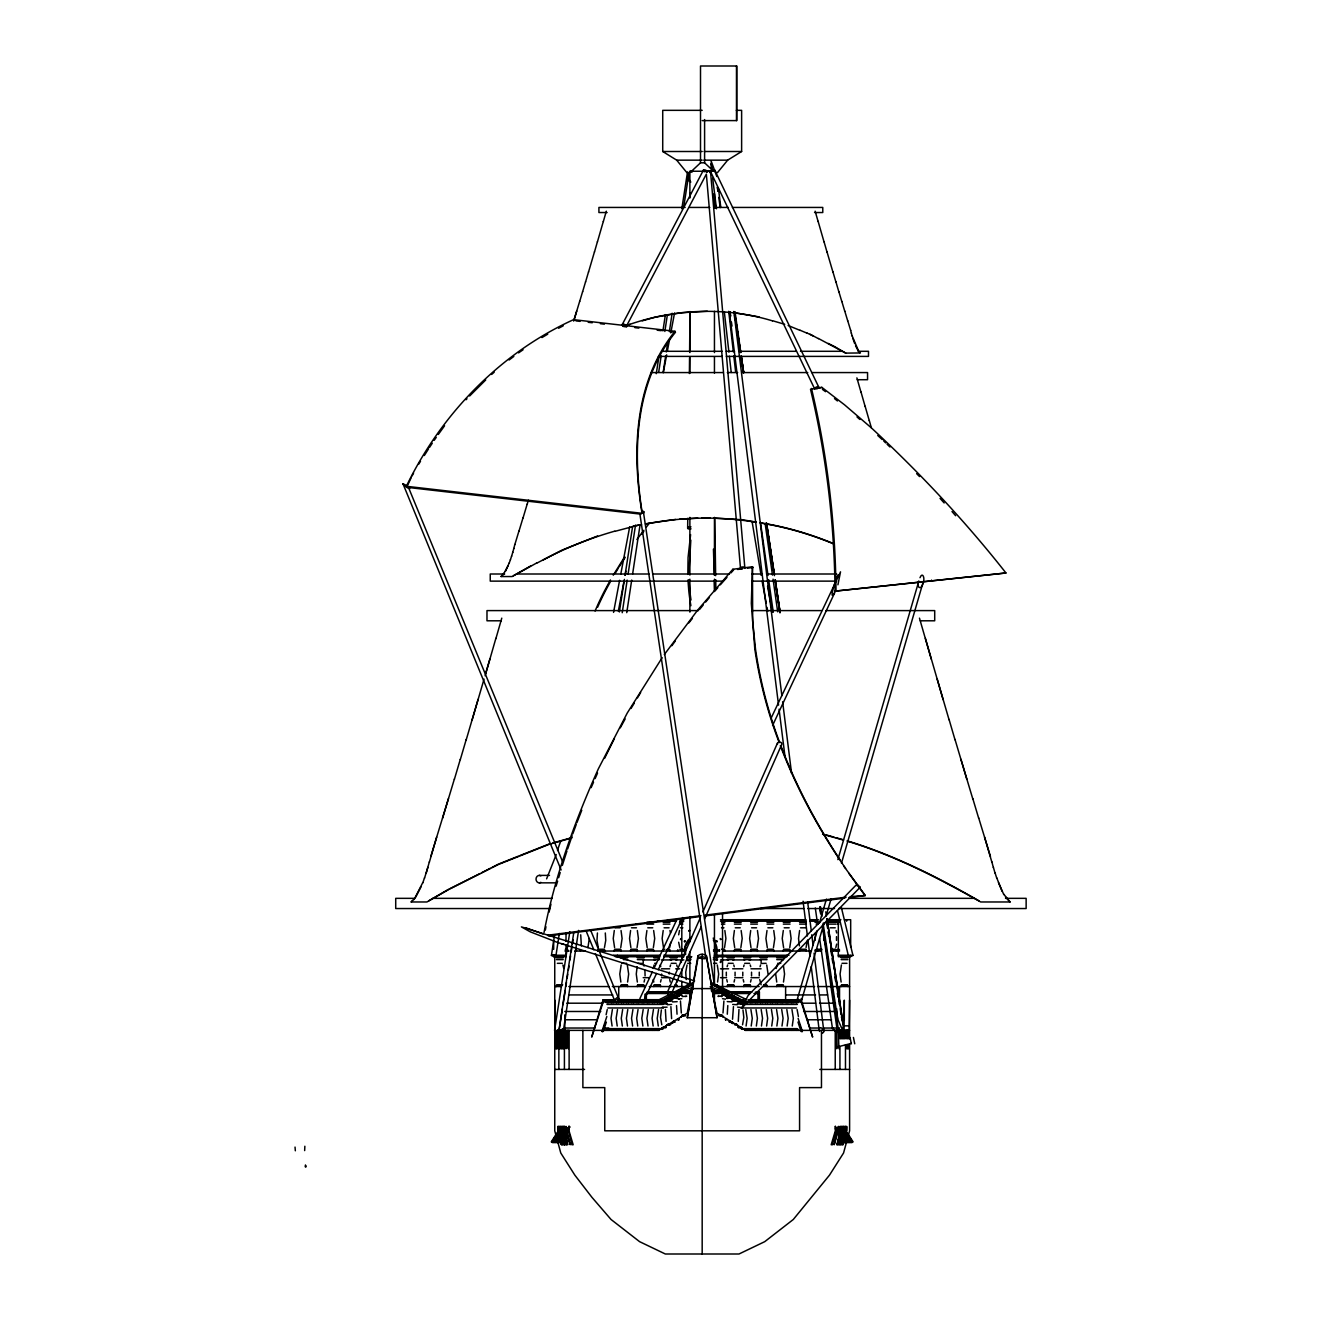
<?xml version="1.0" encoding="UTF-8"?>
<svg xmlns="http://www.w3.org/2000/svg" width="1320" height="1320" viewBox="0 0 1320 1320"><rect width="100%" height="100%" fill="white"/><g stroke="black" fill="none" stroke-linecap="round" stroke-linejoin="round"><path stroke-width="1.5" d="M849.585 1000.164L849.156 1030.376M705.523 955.597L640.052 514.981L643.318 511.252L714.483 985.512M644.077 511.648L643.665 513.018M689.386 373.527L689.552 357.769M689.601 351.763L689.997 311.536L689.881 352.555M691.036 528.825A2.112 1.023 -7.6 0 1 689.931 529.089L688.331 528.891A2.508 1.221 -7.6 0 1 687.654 528.132L687.769 518.364M819.605 1031.481C816.964 1022.967 828.514 1031.283 821.716 1033.362M741.889 1001.583L745.255 1001.616L711.678 984.538L711.727 982.74L747.021 999.801M717.832 991.782L716.1 991.072L724.35 991.782L717.832 991.782L717.865 990.841M721.941 1015.558L723.64 1017.274L721.941 1015.558L718.674 1015.558L722.486 1016.004L721.628 1016.185M726.528 996.6L725.686 995.247L732.204 995.247L733.92 996.947L733.936 995.973M725.571 1020.195L726.066 1018.891L727.32 1019.881M710.143 986.799L728.062 993.184L728.046 994.174L726.297 993.448L726.429 990.693L711.678 984.538M739.481 998.745L739.447 999.735L737.731 998.035L731.214 998.035M741.493 1027.505L743.193 1029.253L741.493 1027.505L738.226 1027.505M742.219 1000.807L743.935 1002.507L742.219 1000.807L738.969 1000.807M589.297 938.52L587.944 947.595M645.084 975.909L644.919 970.316M661.551 975.909L661.617 974.044M669.207 974.044L669.273 972.18M726.313 972.18L726.313 975.909M735.075 975.909L735.075 972.18M742.78 972.18L742.78 975.909M751.542 975.909L751.542 972.18M759.264 972.18L759.264 975.909M823.795 940.401L823.795 936.655M836.5 936.655L836.5 940.401M304.656 1150.594L304.854 1146.238M700.409 917.516L667.243 992.557L669.438 998.184L701.25 926.591M669.718 997.936L669.669 996.98M664.323 654.555L697.57 610.236L732.831 569.266L752.482 566.759L751.327 603.388L754.776 648.681C759.429 680.51 767.563 711.827 778.932 741.922M752.482 566.759L752.68 621.258L755.535 649.374C760.188 681.202 768.322 712.519 779.691 742.615M676.533 1005.576L677.044 1014.205M835.065 591.129C834.339 523.363 826.337 455.268 810.513 389.317L821.865 387.37L844.553 404.827L871.266 427.779C919.644 472.675 965.201 521.136 1005.955 572.979L835.065 591.129L1005.955 572.979M836.005 590.238C835.296 522.472 827.277 454.377 811.453 388.426M580.717 934.807L581.361 945.862M807.361 940.401L806.058 947.595M844.024 1038.543L844.305 1000.164L844.305 1020.294M569.827 931.772L554.582 1030.342L555.588 1033.049L557.815 1033.082M716.001 954.607L716.001 946.457L714.417 942.661M665.362 1009.437L666.072 1021.399M670.89 1006.649L671.599 1018.627M690.607 534.616L688.066 557.518L687.836 574.414M690.822 540.144L688.842 574.183M680.443 1001.022L681.334 1013.018M815.545 932.976L815.1 940.401M842.837 1031.563L842.77 1029.006M597.432 932.976L596.986 940.401L598.29 947.595M670.791 942.249L669.653 947.595M678.661 934.807L679.503 930.518M578.589 930.402L563.772 1028.181L558.64 1032.603L573.738 932.695M622.231 612.727L627.165 580.107M628.106 574.002L635.514 525.08M658.68 372.224L661.155 355.921M664.851 331.468L667.326 315.166M683.694 207.157L688.924 173.299L690.36 171.237L691.911 172.343M626.753 612.661L631.702 580.074M632.626 573.952L640.035 525.063M663.184 372.306L665.659 356.004M666.286 351.928L667.821 341.748M672.144 313.236L669.372 331.567L675.428 332.293L674.998 331.287L573.557 319.654C500.329 352.951 441.111 414.15 406.362 486.288L406.774 487.311L640.464 514.107M689.749 197.142L690.36 193.066M559.333 933.471L555.902 955.878L554.07 956.686L551.43 955.432L554.482 935.534M619.361 611.985L624.409 579.397M625.036 575.338L632.61 526.449M656.271 373.692L658.795 357.39M662.904 330.924L665.428 314.622M681.829 208.708L687.505 172.045M558.921 1031.217L562.386 1008.826M563.029 1004.751L565.224 990.511M565.867 986.436L566.494 982.377M567.121 978.301L567.748 974.226M568.375 970.167L569.019 966.091M569.959 959.986L570.587 955.911M571.213 951.852L571.857 947.776M572.484 943.701L573.111 939.642M606.111 1014.717L607.249 1009.569M687.291 1017.72L697.983 958.089C696.894 953.469 703.84 953.518 706.348 955.614L717.057 1017.72L687.291 1017.72L697.983 955.614M544.021 932.53C554.944 875.952 574.81 821.287 598.372 768.801L627.297 712.948L662.178 657.657M545.374 929.989L545.952 926.739M613.553 612.397L619.608 580.288M620.746 574.266L629.689 526.828M618.337 611.226L624.013 581.113M625.152 575.091L625.894 571.147M663.284 372.751L666.666 354.816M667.409 350.839L669.669 338.893M670.791 332.904L674.553 312.988M727.287 1014.205L727.798 1005.576M841.467 863.181L923.125 582.219C925.172 578.952 922.68 571.065 919.99 577.698M637.147 966.702L636.273 974.044L637.329 982.047M644.638 979.605L644.077 982.047M653.235 968.484L654.093 964.97M661.122 979.605L660.544 982.047M677.589 979.605L677.028 982.047M734.63 979.605L734.068 982.047M751.113 979.605L750.535 982.047M776.177 968.484L777.034 964.97M836.682 944.08L835.808 947.595M687.654 528.132L688.281 527.257A2.112 1.023 -7.6 0 1 689.848 526.779L690.97 526.828M856.119 885.027L748.093 995.528L741.724 1007.919L860.178 887.255L858.033 885.258L856.168 885.472M692.67 984.258L687.291 1013.116L658.548 1030.376M549.07 912.153L550.952 904.266M839.965 1130.811L839.965 1126.372L840.163 1130.811L836.831 1144.753M839.19 1136.784L837.292 1144.753L839.388 1136.784M839.85 1136.784L837.936 1144.753L840.031 1136.784M840.691 1136.784L838.778 1144.753M841.154 1136.784L839.256 1144.753L841.335 1136.784M841.797 1136.784L839.899 1144.753L841.995 1136.784M842.094 1138.302L840.526 1144.753L842.341 1138.054M429.363 862.158L436.656 837.127M513.81 548.674L514.8 544.483M688.974 985.693L689.981 981.783M738.276 1021.399L738.986 1009.437M848.413 955.861L852.951 955.449L848.413 955.861L837.523 910.651M687.736 987.442L688.776 983.548M836.649 1008.661L837.639 1019.056L842.704 1030.376L842.787 1038.543M661.369 1009.916L660.511 1017.39L661.782 1024.799M841.764 1142.41L841.137 1144.753L842.061 1141.981M843.067 1140.496L841.912 1144.753M843.562 1140.909L842.506 1144.753M844.107 1141.123L843.117 1144.753M846.582 1141.899L843.562 1152.987L829.488 1175.147L793.303 1219.482L764.742 1241.658L739.002 1254L665.329 1254L639.589 1241.658L611.044 1219.482L591.938 1197.322L574.843 1175.147L560.769 1152.987L557.766 1141.899M848.083 1136.355L849.601 1130.811L849.601 1044.301M512.737 552.552L513.81 548.443M429.363 861.828L426.212 873.064M604.444 947.595L605.748 940.401L605.303 932.976M614.295 930.518L613.239 938.52L614.592 947.595M620.746 947.595L622.099 938.52L621.043 930.518M630.597 930.518L629.541 938.52L630.894 947.595M621.159 964.97L619.789 974.044L620.862 982.047M637.048 947.595L638.402 938.52L637.345 930.518M627.594 982.047L628.666 974.044L627.297 964.97M646.899 930.518L645.843 938.52L647.196 947.595M653.351 947.595L654.703 938.52L653.647 930.518M663.201 930.518L662.145 938.52L663.498 947.595M670.098 966.702L670.577 964.97M687.043 964.97L685.74 972.18L686.185 979.605M724.548 947.595L725.901 938.52L724.845 930.518M717.585 982.047L718.658 974.044L717.288 964.97M734.398 930.518L733.342 938.52L734.695 947.595M727.138 966.702L727.617 964.97M740.85 947.595L742.203 938.52L741.147 930.518M750.701 930.518L749.644 938.52L750.997 947.595M743.606 966.702L744.101 964.97M757.152 947.595L758.505 938.52L757.449 930.518M767.002 930.518L765.93 938.52L767.299 947.595M760.089 966.702L760.567 964.97M773.454 947.595L774.807 938.52L773.751 930.518M783.304 930.518L782.232 938.52L783.601 947.595M789.756 947.595L791.109 938.52L790.053 930.518M783.486 982.047L784.558 974.044L783.486 966.042M799.606 930.518L798.534 938.52L799.409 945.862M841.417 964.97L840.064 974.044L841.12 982.047M603.356 221.479L606.309 211.2M495.874 638.682L501.781 618.139M603.356 221.314L597.432 241.857M495.874 638.352L485.116 675.757M817.195 930.749L797.098 999.9L797.923 998.761M819.505 922.845L826.386 899.134M837.87 859.617L918.852 580.998C915.601 588.472 922.35 590.502 923.125 582.219M798.105 1001.22L801.653 1000.114L824.224 922.531M826.518 914.628L831.121 898.788M485.644 673.579L489.967 658.779M612.381 1009.569L611.011 1018.314L612.084 1026.02M617.512 1009.569L616.143 1018.314L617.215 1026.02M622.644 1009.569L621.274 1018.314L622.347 1026.02M627.775 1009.569L626.406 1018.314L627.479 1026.02M632.907 1009.569L631.538 1018.314L632.61 1026.02M638.038 1009.569L636.669 1018.314L637.741 1026.02M643.17 1009.569L641.801 1018.314L642.873 1026.02M648.302 1009.569L646.932 1018.314L648.005 1026.02M653.433 1009.569L652.08 1018.314L653.136 1026.02M658.564 1009.569L657.212 1018.314L658.267 1026.02M746.081 1026.02L747.136 1018.314L745.784 1009.569M751.212 1026.02L752.268 1018.314L750.915 1009.569M756.343 1026.02L757.399 1018.314L756.046 1009.569M761.475 1026.02L762.531 1018.314L761.178 1009.569M766.606 1026.02L767.662 1018.314L766.309 1009.569M771.738 1026.02L772.794 1018.314L771.441 1009.569M776.869 1026.02L777.926 1018.314L776.572 1009.569M782.001 1026.02L783.057 1018.314L781.704 1009.569M787.132 1026.02L788.188 1018.314L786.835 1009.569M792.264 1026.02L793.32 1018.314L791.967 1009.569M594.479 251.971L597.432 241.692M484.044 679.123L472.18 719.779M558.657 877.75L560.208 872.487M594.479 251.806L588.538 272.019M478.104 699.352L466.24 739.761M585.568 281.935L588.538 271.854M460.317 759.594L466.24 739.431M582.615 291.786L585.568 281.771M454.393 779.295L460.317 759.28M579.661 301.554L582.615 291.621M511.599 556.297L512.737 552.321M527.175 504.356L528.363 500.214M454.393 778.981L442.563 818.235M427.845 867.389L424.512 878.163M579.661 301.389L573.755 320.859M523.05 517.918L527.175 504.124M448.47 798.517L430.782 856.499M573.755 320.694L576.708 311.091M518.909 531.382L523.05 517.688M514.8 544.714L518.909 531.152M556.099 886.149L557.634 881.166M557.535 850.493L558.838 846.318A526.564 268.867 -29 0 1 560.769 841.071M562.337 865.409L566.973 850.938M837.919 584.809L840.526 571.84L771.045 718.311M601.953 1031.431L606.837 1016.482M602.398 1031.844L604.873 1024.287M603.306 1031.431L606.358 1022.076M732.534 1019.238L733.458 1006.649M742.549 1024.799L743.82 1017.39L742.962 1009.916M510.411 559.861L511.599 556.066M556.215 854.568L546.612 878.856M567.616 849.041L572.154 835.758M722.997 1013.018L723.904 1001.022M838.942 1028.395L838.744 1031.728M509.19 563.194L510.411 559.647M422.763 882.915L424.512 877.833M572.797 833.861L576.213 824.587M306.273 1166.072L305.827 1167.078M576.889 822.739L581.773 810.216M509.19 562.963L505.478 571.329M422.763 882.601L414.133 899.53M704.566 919.083L781.72 744.463C783.04 741.345 776.408 741.23 777.414 744.364M591.129 787.644L593.538 782.199M595.122 778.569L597.531 773.124M702.884 911.889L777.496 743.044M407.583 485.331L411.328 477.378M652.393 971.833L639.986 998.349L640.167 1000.015M507.936 566.016L503.151 574.827M420.981 886.957L415.767 897.006L411.197 901.972L412.599 900.751M838.216 574.778C835.84 577.417 827.392 606.408 835.642 590.749M654.142 968.105L676.813 919.644M644.308 999.57L656.535 973.467M658.267 969.738L682.704 917.532M772.579 725.488L834.537 593.109M667.243 992.557L668.729 994.059M551.43 955.432L553.856 954.64L555.902 955.878M604.56 758.406L614.41 738.54M412.071 475.959L413.556 473.105M305.184 1166.731L305.464 1164.949M624.261 326.617A2.228 1.073 27.7 0 1 622.281 324.489L703.395 170.181M626.241 326.518L706.348 174.108L740.487 568.227M610.434 579.975L604.444 591.046A401.957 205.243 -29 0 0 595.072 611.044M610.582 581.328L605.451 590.815A401.957 205.243 -29 0 0 597.63 607.2M620.251 727.864L625.135 718.971M680.443 939.411L680.938 938.536M680.922 939.691L681.417 938.817M684.255 941.605L684.766 940.731M684.733 941.886L685.229 941.011M716.331 960.085L716.826 959.211M716.809 960.366L717.304 959.491M720.142 962.28L720.654 961.405M720.621 962.56L721.132 961.686M745.734 1002.886L742.434 1007.704M613.255 575.19L624.244 557.502M615.219 573.358L618.04 568.557M631.059 708.428L634.26 703.147M637.444 697.884L640.629 692.604M418.621 464.277L420.502 461.323M424.331 455.499L428.488 448.948M619.063 566.94L625.251 557.271M558.987 1129.804L551.281 1141.849L552.404 1142.575M558.541 1131.537L551.941 1141.849L553.063 1142.575L557.452 1135.695M560.29 1129.804L552.585 1141.849L553.707 1142.575M555.703 1137.411L559.004 1132.246M559.845 1131.537L553.245 1141.849L554.367 1142.575L558.772 1135.695M561.594 1129.804L553.889 1141.849L555.01 1142.575M557.007 1137.411L560.307 1132.246M561.148 1131.537L554.548 1141.849L555.67 1142.575L560.076 1135.695M562.897 1129.804L555.192 1141.849L556.314 1142.575M558.31 1137.411L561.611 1132.246M562.452 1131.537L555.852 1141.849L556.974 1142.575L560.274 1137.411M564.201 1129.804L556.512 1141.849L557.617 1142.575M559.614 1137.411L562.931 1132.246M563.755 1131.537L557.155 1141.849L558.278 1142.575L561.577 1137.411M565.505 1129.804L557.815 1141.849L558.938 1142.575L565.538 1132.246M560.934 1137.411L564.234 1132.246M567.27 1128.089L558.459 1141.849L559.581 1142.575L567.286 1130.53M569.035 1128.814L560.241 1142.575L559.119 1141.849L569.019 1126.372L570.141 1127.082M429.445 447.513L432.284 443.207M558.591 1032.553L560.687 1030.507M434.181 440.335L436.26 437.382M438.322 434.445L444.56 425.799M671.863 645.727L675.394 640.843M636.884 539.534L643.88 530.26M504.289 573.062L501.088 576.543L502.079 575.685M689.634 939.428L685.558 946.489L685.575 954.64M646.14 527.356L649.522 523.017M641.504 534.369L643.764 531.481M674.998 331.287C634.045 381.76 631.834 451.819 642.064 513.315L406.362 486.288M675.428 332.293C634.887 382.156 632.379 451.341 642.13 512.226M688.858 622.891L692.406 618.404M736.329 110.335L741.625 110.335L741.625 151.503L727.666 160.149L717.519 172.573L715.473 172.573M699.567 609.444L703.246 604.972M705.705 601.986L709.401 597.514M715.39 590.469L717.783 587.697M720.308 584.826L726.957 577.385M730.933 572.929L733.59 569.959L732.831 569.266M466.076 399.745L466.966 398.772M469.639 395.983L485.727 379.945M691.548 171.237L700.507 162.822L704.599 162.822L713.559 171.237M821.865 387.37L815.71 388.789M617.859 1001.137L616.39 1002.012L614.889 1001.187L595.419 953.65M491.634 374.451L494.191 372.224M561.363 1029.914L562.634 1028.89M667.178 1024.683L669.718 1024.155M672.424 1022.455L675.262 1021.993M682.374 1015.459L683.314 1015.624M678.777 1020.195L678.711 1018.891M509.108 359.98L513.827 356.433M726.412 996.501L733.161 996.682L732.171 996.897M731.907 1000.989L735.273 1000.841M732.055 1001.864L727.237 1001.599M732.683 1004.454L737.336 1004.701M726.033 1019.683L725.29 1019.37M731.494 1021.812L729.745 1021.449M731.923 1022.455L729.086 1021.993M518.562 352.885L523.066 349.767M860.178 887.255L858.792 887.221M846.714 1142.575L847.836 1141.849L841.236 1131.537M848.018 1142.575L849.139 1141.849L842.539 1131.537M849.321 1142.575L850.443 1141.849L842.754 1129.804M850.624 1142.575L851.746 1141.849L844.058 1129.804M851.284 1142.575L852.406 1141.849L845.807 1131.537M448.635 889.251L428.835 900.751M541.992 337.557L547.75 334.141M842.704 1030.376L843.298 1025.145L826.947 918.605M688.743 930.732L689.601 930.237M689.007 931.21L689.881 930.699M691.581 989.604L686.664 992.26L692.983 989.554M616.737 999.801L659.043 999.801L692.62 982.74L692.67 984.538L659.092 1001.616L659.257 1002.639M513.431 575.685L530.59 566.016M558.574 328.267L563.211 325.825M562.155 550.044L536.712 563.194M492.112 867.389L498.448 864.121M481.618 872.734L490.363 868.279M543.345 559.861C565.999 547.701 590.073 538.197 614.79 531.152M479.935 873.592L450.202 888.492M536.712 562.963L512.111 576.543L501.088 576.543M706.712 171.171L707.14 170.956A2.228 1.105 -4.9 0 1 709.78 170.874L710.16 171.055A2.079 1.039 -4.9 0 1 709.995 172.359L709.582 172.557M692.67 984.538L677.919 990.693L678.034 993.448L676.302 994.174L676.269 993.184L692.389 987.426M672.16 996.237L672.144 995.247L678.645 995.247L678.678 996.237L670.428 996.947L670.395 995.973M665.379 1000.807L662.112 1000.807L660.412 1002.507L666.913 1001.847M673.15 999.009L664.9 999.735L664.867 998.745M686.499 991.782L688.248 991.072L679.998 991.782L686.499 991.782L686.482 990.841M677.803 996.6L678.678 996.237M682.407 1015.558L680.691 1017.274L682.407 1015.558L685.658 1015.558L681.962 1015.922L683.331 1016.218M677.011 1019.881L678.744 1019.155M667.342 1024.716L665.643 1026.481L667.342 1024.716L670.61 1024.716M672.903 1022.983L671.17 1023.693L673.084 1021.614M662.855 1027.505L661.155 1029.253L662.855 1027.505L666.105 1027.505M518.38 856.185L499.884 863.544M626.538 325.495C673.101 308.814 724.944 306.405 772.431 320.859M626.538 325.661L629.953 324.308M563.508 549.499L597.597 535.969M520.179 855.459L549.07 844.024M711.216 990.759L715.11 991.98L714.962 990.528A10.643 3.349 37.4 0 0 714.499 989.785M642.23 320.859L655.578 317.08L681.4 312.708L707.338 311.256M614.79 531.382L639.49 524.832M552.849 842.968L571.741 837.672M571.741 837.986L549.07 844.355L498.448 864.451L448.635 889.581L426.938 901.972L411.197 901.972M667.309 1024.452L669.075 1024.221M837.391 1046.941L851.268 1043.427M718.03 992.871L718.938 993.25M726.825 994.076L721.529 993.498M732.864 1000.956L734.035 1000.841M742.731 1002.408L737.434 1001.847M741.922 1004.058L741.015 1003.678M721.331 1015.558L722.502 1015.41L720.819 1015.146M731.247 1021.861L730.851 1021.548M737.17 1024.683L736.395 1024.32M737.154 1025.293L734.613 1024.782M741.262 1027.422L740.355 1027.043M645.529 523.809L675.675 519.404M633.468 526.086L641.504 524.716M645.529 524.04C681.912 516.928 719.73 516.038 756.294 522.34M676.368 998.448L677.968 998.217L675.246 998.035M662.821 1003.728L663.333 1004.124M682.226 1015.245L683.529 1015.146M683.017 1015.195L681.945 1015.327L683.017 1015.558M679.058 1019.37L678.298 1019.683M672.705 1021.597L673.992 1021.482M663.168 1027.702L662.31 1027.933L663.168 1028.131M737.534 569.464L741.46 568.953M747.351 568.211L753.241 567.452M547.602 935.236L700.969 915.684M705.061 915.156L846.153 897.154M850.245 896.643L865.309 895.505L848.958 897.583M548.361 935.929L699.683 916.624M705.82 915.849L844.866 898.111M681.78 992.887L683.512 992.838M682.918 992.871L680.905 993.069L681.78 993.366M685.856 993.316L687.538 992.97L684.799 992.805M679.222 995.346L677.226 995.709L679.239 995.791M685.492 996.518L686.746 996.253L682.093 996.518M673.348 998.118L672.441 998.497M666.683 1000.906L669.058 1000.741M725.521 999.191L722.535 998.695M732.121 998.613L733.111 998.399L730.389 998.085M732.402 999.124L738.688 999.471L737.005 999.718M737.599 1003.678L739.117 1003.596M741.527 1004.091L743.127 1003.959L737.385 1003.563M737.517 1007.111L741.428 1007.523M673.167 1021.515L674.487 1021.399M730.851 1021.911L733.211 1022.653L733.178 1023.693L731.445 1022.983M741.18 1028.131L742.038 1027.933L741.18 1027.702M679.833 995.297L678.711 995.758M668.415 1000.857L665.808 1001.088L667.309 1001.319M662.887 1003.612L665.445 1003.514M663.927 1003.645L661.204 1003.959L662.904 1004.207M683.298 1015.096L684.123 1015.096M663.762 1027.009L665.989 1026.927M664.587 1027.009L663.069 1027.422M663.779 1027.636L666.006 1027.554M679.717 519.172L697.867 518.149M701.893 517.918L709.962 517.918M717.799 992.755L719.548 992.805M718.938 992.805L716.809 992.97L718.492 993.316M721.429 993.316L723.558 993.151L720.836 992.838M721.479 995.214L723.228 995.264M725.109 995.791L727.237 995.626L722.188 995.181M721.331 996.583C725.571 996.105 714.631 995.775 718.839 996.518M728.508 998.052L727.584 998.382M737.649 1001.401L738.639 1001.187L737.038 1000.956M740.998 1004.124L742.137 1004.173M683.281 992.755L684.156 992.722M679.602 995.214L680.476 995.181M673.728 998.002L675.461 997.953M674.602 998.052L671.236 998.399L672.226 998.613M669.735 1024.782L667.194 1025.293M681.45 992.409L677.968 992.491L681.268 992.475M684.156 992.805L685.839 992.722M682.11 993.465L677.061 993.91L678.051 994.125M680.476 995.28L681.351 995.164M669.075 1000.841L670.758 1000.741M665.395 1001.797L661.27 1002.16L662.161 1002.457M664.57 1003.612L666.27 1003.514M662.953 999.751L659.043 999.801L659.092 1001.616L662.458 1001.583L603.289 1001.616L591.707 1037.091L603.108 999.801L614.757 999.685M606.655 1001.583L603.289 1001.616L603.108 999.801L615.054 999.801M713.51 950.037L719.02 950.004L719.02 951.027L713.51 951.027M702.174 110.335L662.722 110.335L662.722 151.503L676.682 160.149L686.812 172.573L688.875 172.573M702.24 120.599L736.808 120.599L736.808 66L700.507 66L700.507 162.822M662.722 151.503L702.174 151.503M704.22 151.503L741.625 151.503M676.682 160.149L702.174 160.149M703.824 160.149L727.666 160.149M704.005 171.237L689.881 171.237L689.881 198.017M705.358 171.237L708.312 171.237M709.318 171.237L712.816 171.237M686.812 180.625L688.875 180.625M685.162 207.438L598.917 207.438L598.917 212.536L607.117 212.536M689.271 207.438L709.813 207.438M713.922 207.438L728.293 207.438M732.402 207.438L822.772 207.438L822.772 212.536L814.555 212.536M662.475 351.301L722.221 351.301M726.33 351.301L734.58 351.301M738.705 351.301L796.389 351.301M800.497 351.301L841.714 351.301M858.198 351.301L868.494 351.301L868.494 356.4L726.33 356.4M818.433 338.498L845.774 353.116L860.442 352.951M658.35 356.4L722.221 356.4M651.04 372.57L723.212 372.57M727.337 372.57L737.649 372.57M741.774 372.57L807.757 372.57M811.882 372.57L867.553 372.57L867.553 379.714L857.241 379.714M504.685 574.002L490.248 574.002L490.248 581.13L723.278 581.13M517.06 574.002L649.044 574.002M653.169 574.002L729.465 574.002M752.153 574.002L762.448 574.002M766.573 574.002L836.698 574.002M752.153 581.13L836.698 581.13M698.511 610.599L486.981 610.599L486.981 620.796L501.353 620.796M751.921 610.599L821.749 610.599M825.858 610.599L934.708 610.599L934.708 620.796L920.32 620.796M539.253 875.391L549.499 875.391M539.253 882.849L555.637 882.849M414.265 898.342L395.719 898.342L395.719 908.539L550.226 908.539M432.795 898.342L552.288 898.342M848.958 898.342L974.639 898.342M1005.543 898.342L1026.135 898.342L1026.135 908.539L838.662 908.539M1005.477 897.006L1010.047 901.972L980.694 901.972C938.091 877.948 894.284 855.261 847.242 841.17M760.369 908.539L803.632 908.539M807.757 908.539L834.537 908.539M667.491 919.726L675.659 919.726M679.734 919.726L683.809 919.726M720.505 919.726L806.025 919.726M809.803 919.726L818.367 919.726M826.864 919.726L840.889 919.726M844.503 919.726L850.674 919.726L850.674 947.364M657.195 921.211L675.708 921.211M679.684 921.211L683.809 921.211M720.538 921.211L806.355 921.211M809.803 921.211L818.153 921.211M826.089 921.211L839.009 921.211M646.899 922.268L653.647 922.268M679.503 922.268L682.869 922.268M721.462 922.268L724.845 922.268L724.845 921.211M806.355 922.268L799.606 922.268L799.606 921.211M818.153 922.268L815.034 922.268L815.034 921.211M839.009 922.268L827.97 922.268L827.97 921.211M635.662 924.115L637.345 924.115M646.899 924.115L653.647 924.115M663.201 924.115L669.949 924.115M679.503 924.115L682.869 924.115M721.462 924.115L724.845 924.115M734.398 924.115L741.147 924.115M750.701 924.115L757.449 924.115M767.002 924.115L773.751 924.115M783.304 924.115L790.053 924.115M799.606 924.115L806.355 924.115M816.106 924.115L817.921 924.115M829.372 924.115L836.105 924.115M837.49 924.115L838.86 924.115M615.186 927.795L620.153 927.795M631.471 927.795L636.454 927.795M647.773 927.795L652.756 927.795M664.076 927.795L669.058 927.795M680.378 927.795L682.869 927.795M721.462 927.795L723.954 927.795M735.273 927.795L740.256 927.795M751.575 927.795L756.558 927.795M767.877 927.795L772.86 927.795M784.179 927.795L789.162 927.795M800.481 927.795L805.464 927.795M830.247 927.795L835.23 927.795M565.488 949.245L566.428 949.245M598.422 949.245L604.312 949.245M614.724 949.245L620.614 949.245M631.026 949.245L636.916 949.245M647.328 949.245L653.218 949.245M663.63 949.245L664.818 949.245M667.211 949.245L669.52 949.245M679.932 949.245L682.869 949.245M721.462 949.245L724.416 949.245M734.827 949.245L740.718 949.245M751.13 949.245L757.02 949.245M767.432 949.245L773.305 949.245M783.733 949.245L789.607 949.245M800.035 949.245L805.909 949.245M816.535 949.245L821.783 949.245M830.659 949.245L835.676 949.245M837.919 949.245L839.041 949.245M565.339 949.922L567.913 949.922L567.913 951.043M597.993 949.922L604.741 949.922L604.741 951.043M666.567 949.922L669.949 949.922L669.949 951.043M680.328 949.922L682.869 949.922M722.947 949.922L724.416 949.922M815.034 949.922L821.783 949.922M830.659 949.922L839.553 949.922M564.976 951.043L569.085 951.043M574.695 951.043L585.453 951.043M597.745 951.043L683.743 951.043M722.65 951.043L810.694 951.043M814.786 951.043L821.271 951.043L821.271 949.922M831.171 951.043L839.553 951.043M566.016 955.251L553.674 955.251L553.674 956.72L566.016 956.72L566.016 944.889M613.453 955.251L659.785 955.251M663.812 955.251L684.007 955.251M714.285 955.251L789.013 955.251M838.315 955.251L850.674 955.251L850.674 956.72L838.315 956.72L838.315 919.726M615.334 956.72L659.785 956.72M663.812 956.72L684.007 956.72M686.746 956.72L691.812 956.72M714.219 956.72L786.951 956.72L786.951 955.251M659.554 957.792L653.796 957.792L653.796 956.72M686.746 957.792L691.004 957.792M713.344 957.792L717.585 957.792L717.585 956.72M556.479 959.624L563.211 959.624M623.354 959.624L627.594 959.624M637.329 959.624L644.077 959.624M653.796 959.624L659.554 959.624M670.279 959.624L677.028 959.624M686.746 959.624L691.004 959.624M713.344 959.624L717.585 959.624M727.32 959.624L734.068 959.624M743.787 959.624L750.535 959.624M760.27 959.624L767.019 959.624M776.737 959.624L783.486 959.624M841.12 959.624L847.869 959.624M655.413 959.92L643.203 959.92L643.203 963.468L638.203 963.32M661.501 959.92L671.682 959.92M675.741 959.92L683.875 959.92M720.472 959.92L728.607 959.92M732.666 959.92L744.876 959.92M748.935 959.92L761.129 959.92L761.129 963.468L766.128 963.32M557.354 963.32L562.337 963.32M621.736 963.32L626.637 963.32M654.687 963.32L656.535 963.32M671.154 963.32L676.137 963.32M687.637 963.32L690.772 963.32M713.576 963.32L716.711 963.32M728.194 963.32L733.178 963.32M744.678 963.32L749.661 963.32M777.629 963.32L780.763 963.32M842.011 963.32L846.995 963.32M661.501 968.797L669.636 968.797M675.741 968.797L679.8 968.797M720.472 968.797L728.607 968.797M732.666 968.797L742.83 968.797M750.964 968.797L761.129 968.797M643.203 977.674L649.308 977.674M661.501 977.674L669.636 977.674M720.472 977.674L726.577 977.674M734.695 977.674L742.83 977.674M750.964 977.674L759.099 977.674M556.908 984.769L562.683 984.769M621.291 984.769L627.165 984.769M637.758 984.769L643.648 984.769M654.241 984.769L660.115 984.769M675.114 984.769L676.582 984.769M687.192 984.769L690.888 984.769M713.46 984.769L717.156 984.769M727.749 984.769L733.639 984.769M744.232 984.769L750.106 984.769M763.636 984.769L766.59 984.769M777.183 984.769L783.057 984.769M841.566 984.769L847.44 984.769M561.924 985.446L556.479 985.446L556.479 986.551M675.114 985.446L676.582 985.446M687.192 985.446L688.66 985.446M716.298 985.446L717.156 985.446M763.636 985.446L767.019 985.446L767.019 986.551M554.746 986.551L561.528 986.551M568.804 986.551L608.751 986.551M612.348 986.551L645.183 986.551M649.259 986.551L687.918 986.551M716.413 986.551L759.165 986.551M763.224 986.551L814.621 986.551M817.558 986.551L849.601 986.551M692.67 988.597L711.678 988.597L717.057 1013.116L745.8 1030.376M648.219 991.914L678.76 991.914M725.587 991.914L752.053 991.914M758.159 991.914L759.396 991.914L759.396 1000.329M646.981 992.128L675.609 992.128M685.822 992.128L691.944 992.128M714.433 992.128L718.525 992.128M728.739 992.128L751.228 992.128M755.304 992.128L759.396 992.128M723.079 992.475L726.33 992.475L722.898 992.409M646.355 993.514L668.679 993.514M678.034 993.448L681.302 993.448M684.915 993.514L691.004 993.514M713.344 993.514L719.433 993.514M723.046 993.448L726.297 993.448M731.61 993.514L749.875 993.514M753.934 993.514L757.993 993.514M568.804 994.933L612.744 994.933M785.614 994.933L815.562 994.933M819.555 994.933L827.541 994.933M725.67 996.237L732.188 996.237M673.117 998.035L666.6 998.035L666.633 999.009M731.197 999.009L737.715 999.009M619.839 999.685L640.134 999.685M641.817 999.685L662.095 999.685M742.236 999.685L743.919 999.685M750.684 999.685L797.313 999.751M748.72 999.801L799.441 999.801M746.955 1001.616L801.058 1001.616L812.641 1037.091L801.223 999.801L801.058 1001.616L797.676 1001.583M738.936 1001.797L742.203 1001.797M662.508 1002.639L606.193 1002.639L606.193 1001.616M745.09 1002.639L798.154 1002.639L798.154 1001.616M566.808 1003.2L602.761 1003.2M801.587 1003.2L815.562 1003.2M819.555 1003.2L835.527 1003.2M606.952 1004.421L663.399 1004.421M743.572 1004.421L797.395 1004.421M607.827 1007.968L663.399 1007.968M740.949 1007.968L796.505 1007.968M564.812 1011.483L600.765 1011.483M803.583 1011.483L835.527 1011.483M564.812 1019.766L596.755 1019.766M807.576 1019.766L831.534 1019.766M843.876 1025.838L849.156 1025.838M564.812 1028.032L594.759 1028.032M604.758 1028.032L608.751 1028.032M809.572 1028.032L819.555 1028.032M823.548 1028.032L839.536 1028.032M607.381 1028.643L663.399 1028.643M740.949 1028.643L796.966 1028.643M662.508 1029.286L606.193 1029.286L606.193 1030.376M741.823 1029.286L798.154 1029.286L798.154 1030.376M849.601 1030.376L745.09 1030.376L745.09 1029.286M556.462 1048.756L556.462 1032.405M560.076 1048.756L560.076 1030.376M562.287 1048.756L562.287 1030.376M838.959 1048.756L838.283 1030.376M554.746 1069.431L584.562 1069.431M819.786 1069.431L849.601 1069.431M557.848 1126.372L557.848 1130.811M561.115 1126.372L561.115 1130.811M563.062 1126.372L563.062 1130.811M835.329 1126.372L836.005 1130.811L832.458 1144.753L831.188 1144.753L835.329 1130.811L835.329 1126.372L845.229 1141.849L844.107 1142.575L835.296 1128.814M840.625 1126.372L840.625 1130.811M842.77 1126.372L842.77 1130.811M843.892 1126.372L843.892 1130.811M845.839 1126.372L845.839 1130.811M561.841 1144.753L560.274 1138.995M562.435 1144.753L561.28 1140.496M563.046 1144.753L562.287 1141.981M564.91 1144.753L562.996 1136.784M566.857 1144.753L563.524 1126.372L563.722 1130.811M719.317 992.706L720.192 992.805M681.12 995.264L682.159 995.181M728.871 997.953L731.428 998.052M729.745 998.052L726.38 998.217L727.98 998.448M681.813 998.695L678.084 999.025L679.338 999.207M734.398 1000.725L736.147 1000.774M669.718 1000.824L672.441 1000.989M738.358 1026.927L740.586 1027.009M738.342 1027.554L740.569 1027.636M690.805 182.111L688.594 178.728A13.216 12.408 67.3 0 1 688.644 174.537M722.386 990.577L726.429 990.693M720.192 992.722L721.066 992.755M723.871 995.181L724.746 995.214M739.761 1003.514L740.635 1003.563M729.102 1021.383L730.57 1021.449M672.87 996.947L671.187 996.682L677.919 996.501M676.979 998.002L675.84 998.052M667.342 999.718L665.659 999.471L671.946 999.124M665.824 1003.612L666.963 1003.563M663.432 1007.556L662.277 1007.292L667.078 1007.16M713.988 518.149L742.219 519.733L756.294 522.11M735.916 1000.857L736.956 1000.841M720.208 1015.096L721.034 1015.096M735.273 1024.221L736.098 1024.237M721.429 992.871L722.568 992.887M726.247 995.346L725.109 995.346M736.527 1000.906L737.665 1000.906M666.336 1003.645L667.491 1003.612M667.409 1004.751L671.649 1004.454M735.867 1024.27L737.038 1024.452M576.015 320.909L580.074 321.37M588.192 322.295L592.251 322.757M600.369 323.697L604.428 324.159M622.677 326.254L626.736 326.716M634.854 327.64L638.913 328.119M657.162 330.214L661.221 330.676M733.26 312.543L759.082 316.915M760.303 522.803C785.565 526.696 810.348 533.989 833.943 543.774M760.303 523.017C785.565 526.911 810.348 534.22 833.943 544.005M672.54 1001.929L677.177 1001.666M694.617 980.892L521.4 926.887L530.31 931.854L557.304 942.364L691.746 984.637M561.313 943.635L564.102 944.361M688.677 983.911L688.099 986.056M772.431 320.694L784.707 324.308M835.906 837.672L843.463 839.784M847.242 840.84C893.508 854.914 936.986 876.711 978.813 900.751M843.463 840.114L822.574 834.223M826.386 834.966L834.009 837.127M525.574 927.745L542.982 933.916M715.11 991.98L712.173 989.604M788.122 325.495L800.052 330.379M807.13 333.052L813.186 335.989M800.052 330.231L807.13 333.217M722.65 990.132L724.383 990.841M828.201 343.431L834.933 346.764A44.698 4.736 33.5 0 0 841.434 350.641L845.774 353.116M818.433 338.662L810.018 334.191M712.767 989.604L717.684 992.26L711.364 989.554M833.365 1028.495L832.409 1028.181L835.312 1031.366M1010.047 901.972L1003.778 894.201M822.459 389.4L825.544 391.677M834.52 398.607L837.424 400.95M856.993 416.922L859.848 419.447M877.75 435.484L882.222 439.577M801.24 998.613L801.784 999.702M887.089 444.246L889.944 446.968M883.707 440.946L885.654 442.893M916.641 473.649L919.545 476.569M858.974 351.73L859.732 352.671M940.038 498.366L944.147 502.953M952 511.549L955.647 515.724M713.179 938.124L715.968 941.754M865.309 895.505L843.793 866.134M864.55 894.811L848.727 873.147M858.974 351.895L852.126 335.825M562.485 861.465L408.391 487.212A8.382 2.128 34.1 0 0 405.85 485.199L402.947 483.697L561.132 869.962M402.963 483.895L404.316 485.38A8.382 2.128 34.1 0 0 406.857 487.377L409.745 488.68M845.592 868.395C819.258 830.148 796.818 789.079 780.334 745.618M839.833 859.551C816.436 823.96 796.158 786.192 781.093 746.311M845.361 1129.804L853.066 1141.849L851.945 1142.575L845.328 1132.246M844.503 1131.537L851.103 1141.849L849.981 1142.575L843.381 1132.246M844.684 1132.246L850.179 1140.859M844.024 1132.246L847.324 1137.411M843.199 1131.537L849.799 1141.849L848.678 1142.575L842.077 1132.246M842.721 1132.246L846.021 1137.411M841.896 1131.537L848.496 1141.849L847.374 1142.575L840.774 1132.246M841.417 1132.246L844.717 1137.411M840.576 1131.537L847.192 1141.849L846.07 1142.575L839.454 1132.246M838.827 1129.804L846.532 1141.849L845.41 1142.575L838.81 1132.246M840.114 1132.246L843.414 1137.411M837.078 1128.089L845.889 1141.849L844.767 1142.575L837.061 1130.53M858.165 350.807L855.541 345.774M720.605 938.503L721.099 939.378M720.126 938.784L720.621 939.642M716.793 940.698L717.288 941.572M716.314 940.978L716.809 941.853M680.938 961.455L681.45 962.329M680.46 961.719L680.971 962.593M618.519 1000.065A3.564 2.326 -39.4 0 0 618.585 998.415L617.1 997.59L614.971 999.537A3.564 2.326 -39.4 0 0 614.905 1001.187M1003.778 894.531L998.481 882.601M714.813 170.263L818.664 386.925A2.228 0.874 -25.6 0 1 817.08 388.674M710.803 172.21L814.654 388.888M1002.028 891.165L996.732 877.833M590.535 929.94L618.585 998.415M586.063 930.831L593.851 949.839M854.667 343.596L852.934 338.498M761.145 984.769L759.709 979.605M995.032 872.734L996.732 878.163M798.121 1018.347L802.395 1031.431M799.474 1024.287L801.949 1031.844M797.989 1022.076L801.042 1031.431M847.704 320.694L850.657 330.379M984.572 837.127L991.864 862.158M990.462 856.499L978.681 817.921M844.767 311.091L847.704 320.859M841.813 301.389L844.767 311.256M972.774 798.517L978.681 818.235M838.843 291.621L841.813 301.554M972.774 798.847L960.927 759.28M993.399 867.389L995.032 873.064M835.89 281.771L838.843 291.786M966.851 779.295L955.003 739.431M832.92 271.854L835.89 281.935M832.92 272.019L826.98 251.806M949.064 719.449L955.003 739.761M949.064 719.779L937.2 679.123M824.026 241.692L826.98 251.971M869.303 420.536L871.365 427.845M943.14 699.666L925.37 638.352M824.026 241.857L818.103 221.314M865.144 406.312L869.303 420.766M797.098 1009.569L798.402 1016.499M861.003 392.007L865.144 406.527M931.276 659.109L919.462 618.139M818.103 221.479L815.149 211.2M856.878 377.866L861.003 392.221M836.105 930.518L836.682 932.976M776.737 982.047L775.682 974.044M766.722 964.97L768.075 974.044M750.238 964.97L750.733 966.702M743.787 982.047L743.226 979.605M733.771 964.97L734.25 966.702M727.32 982.047L726.759 979.605M679.8 947.595L678.661 942.249M669.949 930.518L670.51 932.976M676.731 964.97L677.209 966.702M670.279 982.047L669.702 979.605M660.247 964.97L660.742 966.702M653.796 982.047L653.235 979.605M643.78 964.97L644.077 966.042M562.914 964.97L563.788 968.484M841.417 1016.829L843.298 1025.145M851.351 333.052L852.126 335.989M991.864 861.828L993.399 867.702M560.472 1141.338L561.413 1144.753L560.241 1141.123M556.248 1136.355L554.746 1130.811L554.746 956.951M712.536 171.237L711.051 160.76L716.826 176.484M567.138 1132.791L570.158 1144.753L565.95 1130.811L565.95 1126.372L566.643 1130.811M850.657 330.231L851.351 333.217M841.385 907.582L852.951 955.449M564.498 1136.784L566.395 1144.753L564.3 1136.784M563.838 1136.784L565.752 1144.753L563.656 1136.784M561.792 1136.438L563.821 1144.753L562.006 1138.054M853.429 1037.438L854.733 1043.79M850.03 1037.438L851.334 1043.79M767.563 586.261L772.447 612.348M762.102 581.229L766.243 603.322M766.986 607.348L767.745 611.374M706.348 955.614L717.057 1017.72M752.087 521.548L761.095 575.256M295.036 1147.08L295.334 1150.793M734.563 315.265L735.223 319.588M735.801 323.416L736.461 327.739M737.088 331.815L738.029 337.936M738.606 341.715L739.266 346.087M741.097 357.984L743.325 372.57M766.342 522.736L774.444 575.619M775.071 579.694L780.054 612.232M734.712 313.45L740.487 352.242L734.646 313.615M741.213 356.185L743.606 372.603L741.097 356.35M766.623 523.083L774.411 574.299M775.302 580.074L780.153 612.595M825.792 911.823L826.386 915.882M826.996 918.621L842.853 1022.522M734.432 311.685L740.619 352.457M741.18 356.45L743.704 372.834L741.411 356.647M766.54 523.594L774.279 574.546M775.203 580.652L779.856 611.226M826.897 921.047L827.805 927.151M828.432 931.227L830.28 943.453M830.907 947.529L834.306 969.952M834.933 974.028L838.332 996.451M838.959 1000.527L839.569 1004.602M840.18 1008.678L841.12 1014.783M730.026 311.933L730.702 316.14M820.578 906.989L821.848 916.476M823.069 923.291L837.639 1019.056M766.326 523.198L774.015 574.068M775.566 584.232L779.872 612.727M826.93 924.049L827.558 928.108M828.168 932.184L828.779 936.243M830.94 950.499L831.551 954.558M832.161 958.633L832.788 962.709M834.933 976.948L835.56 981.007M837.391 993.217L838.018 997.293M729.861 311.834L730.471 315.909M731.395 322.014L732.006 326.089M819.786 906.642L820.71 912.747M822.558 924.974L838.579 1030.887M717.321 187.209L717.915 191.285L717.552 187.176M718.773 197.422L720.225 207.619M735.025 311.734L740.833 352.572M765.22 524.057L772.481 575.091M773.058 579.166L777.694 611.837M819.786 907.846L820.644 913.968M822.393 926.211L837.49 1032.372M713.807 194.04L715.836 208.312M760.485 522.456L768.025 575.504M768.619 579.579L773.256 612.216M815.298 908.011L817.624 924.33M819.654 938.619L832.425 1028.362M718.492 188.859L720.786 207.256M733.821 311.471L781.869 695.673M782.628 701.794L791.571 773.322M807.675 902.072L811.255 930.682M811.767 934.774L813.037 944.988M814.06 953.155L823.779 1030.821M710.853 163.828L711.629 169.95M712.652 178.134L716.48 208.758M729.498 312.939L778.553 705.144M779.064 709.219L784.938 756.212M803.071 901.23L807.411 935.962M807.922 940.054L809.968 956.389M811.239 966.603L819.159 1029.93M728.722 311.305L733.342 351.829M733.804 355.872L735.653 372.091M724.301 311.635L728.92 352.192M729.382 356.235L731.231 372.454M555.192 1025.838L554.763 1000.164M710.523 171.55L744.827 567.798M688.974 579.777L689.832 590.865A171.732 149.209 81.6 0 0 691.004 600.006M687.951 580.008L688.809 591.096A171.732 149.209 81.6 0 0 690.904 605.682M713.443 549.104L714.252 574.876M714.433 580.866L714.714 591.162M662.112 1000.807L662.145 1001.797M715.654 575.652L714.78 518.941M715.72 579.661L715.885 589.495M723.97 950.02L723.97 951.027M723.409 950.02L723.409 951.027M719.565 950.02L719.565 951.027M682.555 950.07L682.555 951.076M681.994 950.07L681.994 951.076M678.15 950.07L678.15 951.076M677.606 950.07L677.606 951.076M931.557 580.09L931.557 581.13M849.601 956.951L849.601 1038.906M848.826 1030.376L848.826 1038.543M848.826 1044.664L848.826 1048.756L848.578 1044.664M848.578 1030.376L848.578 1038.543M848.116 1030.376L848.116 1038.543M848.116 1044.664L848.116 1048.756L847.869 1044.664M847.869 956.72L847.869 957.792L841.12 957.792L841.12 956.72M847.869 986.551L847.869 985.446L841.12 985.446L841.12 986.551M847.869 1030.376L847.869 1038.543M847.407 1030.376L847.407 1038.543M847.407 1044.664L847.407 1048.756L847.159 1044.664M847.159 1030.376L847.159 1038.543M846.648 919.726L846.648 921.211M846.681 1030.376L846.681 1038.543M846.681 1044.664L846.681 1048.756L846.45 1044.664M846.681 1130.811L846.681 1126.372L846.499 1130.811M846.45 1030.376L846.45 1038.543M845.476 1030.376L845.476 1038.592M845.476 1044.764L845.476 1069.431M845.377 1130.811L845.377 1126.372L845.196 1130.811M844.998 1030.376L844.998 1038.543M844.767 1030.376L844.767 1038.543M844.734 1130.811L844.734 1126.372L844.536 1130.811M844.272 1030.376L844.272 1038.543M843.529 1030.376L843.529 1038.543M843.414 1130.811L843.414 1126.372L843.232 1130.811M843.282 1030.376L843.282 1038.543M842.556 1030.376L842.556 1038.543M842.044 1030.376L842.044 1038.543M842.111 1130.811L842.111 1126.372L841.929 1130.811M841.813 1030.376L841.813 1038.543M841.467 1130.811L841.467 1126.372L841.269 1130.811M841.318 1030.376L841.318 1038.543M841.071 1030.376L841.071 1038.543M840.576 1030.376L840.576 1038.543M840.328 1030.376L840.328 1038.543M839.933 1030.376L839.933 1038.592M839.933 1046.809L839.933 1069.431M839.536 986.551L839.536 1004.751M838.959 1030.376L838.959 1038.543M837.507 921.211L837.507 922.268M837.507 949.922L837.507 951.043M836.748 1030.376L836.748 1048.756L836.055 1030.376M836.434 921.211L836.434 922.268M836.434 949.922L836.434 951.043M835.131 919.726L835.131 921.211M835.23 1030.376L835.23 1069.431M832.738 921.211L832.738 922.268M832.738 949.922L832.738 951.043M831.22 919.726L831.22 921.211M830.676 919.726L830.676 921.211M821.469 1030.376L821.469 1087.614L799.573 1087.614L799.573 1130.811L604.758 1130.811L604.758 1087.614L582.879 1087.614L582.879 1030.376M817.624 949.922L817.624 951.043M815.446 919.726L815.446 921.211M806.355 951.043L806.355 949.922L799.606 949.922L799.606 951.043M804.16 919.726L804.16 921.211M796.405 1001.616L796.405 1002.639M796.405 1029.286L796.405 1030.376M793.023 1001.616L793.023 1002.639M793.023 1029.286L793.023 1030.376M791.274 1001.616L791.274 1002.639M791.274 1029.286L791.274 1030.376M790.053 921.211L790.053 922.268L783.304 922.268L783.304 921.211M790.053 951.043L790.053 949.922L783.304 949.922L783.304 951.043M787.891 1001.616L787.891 1002.639M787.891 1029.286L787.891 1030.376M786.142 1001.616L786.142 1002.639M786.142 1029.286L786.142 1030.376M785.614 986.551L785.614 1000.708M783.486 956.72L783.486 957.792L776.737 957.792L776.737 956.72M783.486 986.551L783.486 985.446L776.737 985.446L776.737 986.551M782.76 1001.616L782.76 1002.639M782.76 1029.286L782.76 1030.376M781.011 1001.616L781.011 1002.639M781.011 1029.286L781.011 1030.376M777.629 1001.616L777.629 1002.639M777.629 1029.286L777.629 1030.376M775.88 1001.616L775.88 1002.639M775.88 1029.286L775.88 1030.376M773.751 921.211L773.751 922.268L767.002 922.268L767.002 921.211M773.751 951.043L773.751 949.922L767.002 949.922L767.002 951.043M772.497 1001.616L772.497 1002.639M772.497 1029.286L772.497 1030.376M770.748 1001.616L770.748 1002.639M770.748 1029.286L770.748 1030.376M767.365 1001.616L767.365 1002.639M767.365 1029.286L767.365 1030.376M767.019 956.72L767.019 957.792L760.27 957.792L760.27 956.72M765.616 1001.616L765.616 1002.639M765.616 1029.286L765.616 1030.376M762.234 1001.616L762.234 1002.639M762.234 1029.286L762.234 1030.376M760.485 1001.616L760.485 1002.639M760.485 1029.286L760.485 1030.376M757.993 993.3L757.993 999.603M757.449 921.211L757.449 922.268L750.701 922.268L750.701 921.211M757.449 951.043L757.449 949.922L750.701 949.922L750.701 951.043M757.102 1001.616L757.102 1002.639M757.102 1029.286L757.102 1030.376M755.353 1001.616L755.353 1002.639M755.353 1029.286L755.353 1030.376M751.971 1001.616L751.971 1002.639M751.971 1029.286L751.971 1030.376M750.535 956.72L750.535 957.792L743.787 957.792L743.787 956.72M750.535 986.551L750.535 985.446L743.787 985.446L743.787 986.551M750.222 1001.616L750.222 1002.639M750.222 1029.286L750.222 1030.376M746.839 1001.616L746.839 1002.639M746.839 1029.286L746.839 1030.376M741.147 921.211L741.147 922.268L734.398 922.268L734.398 921.211M741.147 951.043L741.147 949.922L734.398 949.922L734.398 951.043M736.477 66L736.477 120.599M734.068 956.72L734.068 957.792L727.32 957.792L727.32 956.72M734.068 986.551L734.068 985.446L727.32 985.446L727.32 986.551M724.845 949.922L724.845 951.043M722.535 913.654L722.535 987.442M717.585 985.446L717.585 986.551M714.45 193.892L714.45 208.329M714.45 311.338L714.45 352.555M714.45 356.664L714.45 373.147M714.45 517.374L714.45 575.074M714.45 579.183L714.45 591.558M714.45 915.024L714.45 985.083M714.45 991.27L714.45 1001.566M711.678 984.258L711.678 988.597M704.599 119.559L704.599 162.822M702.174 954.245L702.174 1254M689.881 356.664L689.881 373.147M689.881 517.374L689.881 575.074M689.881 579.183L689.881 612.15M689.881 917.086L689.881 941.82M689.881 952.116L689.881 985.083M689.881 991.27L689.881 1001.566M686.746 985.446L686.746 986.551M681.813 919.809L681.813 960.795M681.813 968.995L681.813 977.196M681.813 981.288L681.813 987.442M677.028 956.72L677.028 957.792L670.279 957.792L670.279 956.72M677.028 985.446L677.028 986.551M670.279 985.446L670.279 986.551M669.949 921.211L669.949 922.268L663.201 922.268L663.201 921.211M663.201 949.922L663.201 951.043M660.544 986.551L660.544 985.446L653.796 985.446L653.796 986.551M659.257 1029.286L659.257 1030.376L556.941 1030.376L556.941 1048.756L557.188 1030.376M657.509 1001.616L657.509 1002.639M657.509 1029.286L657.509 1030.376M654.126 1001.616L654.126 1002.639M654.126 1029.286L654.126 1030.376M653.647 951.043L653.647 949.922L646.899 949.922L646.899 951.043M652.377 1001.616L652.377 1002.639M652.377 1029.286L652.377 1030.376M648.994 1001.616L648.994 1002.639M648.994 1029.286L648.994 1030.376M647.245 1001.616L647.245 1002.639M647.245 1029.286L647.245 1030.376M646.355 993.3L646.355 999.603M644.935 994.174L644.935 1000.329M644.077 956.72L644.077 957.792L637.329 957.792L637.329 956.72M644.077 986.551L644.077 985.446L637.329 985.446L637.329 986.551M643.863 1001.616L643.863 1002.639M643.863 1029.286L643.863 1030.376M642.114 1001.616L642.114 1002.639M642.114 1029.286L642.114 1030.376M638.731 1001.616L638.731 1002.639M638.731 1029.286L638.731 1030.376M637.345 951.043L637.345 949.922L630.597 949.922L630.597 951.043M636.982 1001.616L636.982 1002.639M636.982 1029.286L636.982 1030.376M633.6 1001.616L633.6 1002.639M633.6 1029.286L633.6 1030.376M631.851 1001.616L631.851 1002.639M631.851 1029.286L631.851 1030.376M628.468 1001.616L628.468 1002.639M628.468 1029.286L628.468 1030.376M627.594 956.72L627.594 957.792L620.862 957.792L620.862 956.72M627.594 986.551L627.594 985.446L620.862 985.446L620.862 986.551M626.719 1001.616L626.719 1002.639M626.719 1029.286L626.719 1030.376M623.337 1001.616L623.337 1002.639M623.337 1029.286L623.337 1030.376M621.588 1001.616L621.588 1002.639M621.588 1029.286L621.588 1030.376M621.043 951.043L621.043 949.922L614.295 949.922L614.295 951.043M618.733 986.551L618.733 1000.708M618.206 1001.616L618.206 1002.639M618.206 1029.286L618.206 1030.376M617.38 955.251L617.38 956.72M616.457 1001.616L616.457 1002.639M616.457 1029.286L616.457 1030.376M613.074 1001.616L613.074 1002.639M613.074 1029.286L613.074 1030.376M611.325 1001.616L611.325 1002.639M611.325 1029.286L611.325 1030.376M607.942 1001.616L607.942 1002.639M607.942 1029.286L607.942 1030.376M580.486 949.922L580.486 951.043M576.378 949.922L576.378 951.043M569.118 1030.376L569.118 1069.431M568.277 1030.376L568.277 1048.756L567.583 1030.376M566.841 949.922L566.841 951.043M566.016 933.042L566.016 941.441M566.065 1030.376L566.065 1048.756L565.389 1030.376M564.812 1014.849L564.812 1031.349M564.415 1030.376L564.415 1069.431M564.003 1030.376L564.003 1048.756L563.772 1030.376M563.211 956.72L563.211 957.792L556.479 957.792L556.479 956.72M563.26 1030.376L563.26 1048.756L563.029 1030.376M562.419 1130.811L562.419 1126.372L562.221 1130.811M561.792 1030.376L561.792 1048.756L561.544 1030.376M561.759 1130.811L561.759 1126.372L561.577 1130.811M561.049 1030.376L561.049 1048.756L560.818 1030.376M560.456 1130.811L560.456 1126.372L560.274 1130.811M559.812 1130.811L559.812 1126.372L559.614 1130.811M559.581 1030.376L559.581 1048.756L559.333 1030.376M559.152 1130.811L559.152 1126.372L558.97 1130.811M558.855 1030.376L558.855 1069.431M558.509 1130.811L558.509 1126.372L558.31 1130.811M557.898 1030.376L557.898 1048.756L557.65 1030.376M555.753 1032.405L555.753 1048.756L555.522 1032.405M553.674 940.945L553.674 949.327M622.281 324.489A2.228 1.073 27.7 0 1 625.004 324.654A2.228 1.073 27.7 0 1 626.027 326.733M704.319 171.847A2.228 1.073 27.7 0 1 703.51 170.032A2.228 1.073 27.7 0 1 706.068 170.412A2.228 1.073 27.7 0 1 707.305 172.293M688.264 961.076A16.351 16.351 0 0 1 686.631 958.749M684.684 953.403A16.351 16.351 0 0 1 691.399 937.167M713.295 940.022A16.351 16.351 0 0 1 716.578 954.772M540.87 882.354A3.729 3.234 -90 0 1 536.019 879.12A3.729 3.234 -90 0 1 540.87 875.903M744.612 568.359A2.079 1.039 -4.9 0 0 744.463 567.303L744.084 567.121A2.228 1.105 -4.9 0 0 741.444 567.22L741.015 567.418A2.079 1.039 -4.9 0 0 740.866 568.722L741.23 568.904A2.228 1.105 -4.9 0 0 742.252 569.085M706.299 172.227A2.079 1.039 -4.9 0 1 706.712 171.171M814.605 388.641A2.228 0.874 -25.6 0 1 816.601 386.958A2.228 0.874 -25.6 0 1 818.697 386.991M710.869 171.699A2.228 0.874 -25.6 0 1 713.707 170.016A2.228 0.874 -25.6 0 1 714.516 171.088M737.005 1024.716L738.705 1026.481L737.005 1024.716M834.685 1142.674L834.174 1144.753L838.381 1130.811L838.381 1126.372L834.685 1142.674M680.856 991.435L687.489 991.336L680.856 991.435M698.197 957.924C713.641 960.861 703.18 954.294 698.197 957.924M716.974 991.254L723.591 991.518L716.974 991.254M564.366 1126.372L564.184 1130.811L567.699 1144.753L564.366 1126.372M569.019 1126.372L568.326 1130.811L571.89 1144.753L573.16 1144.753L569.019 1130.811L569.019 1126.372M564.448 1144.753L562.353 1136.784L564.448 1144.753"/></g></svg>
